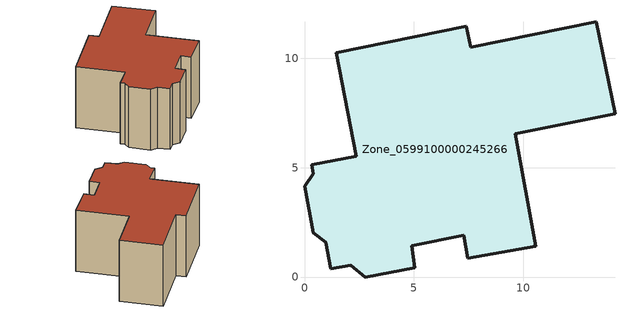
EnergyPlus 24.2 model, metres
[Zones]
Zone_0599100000245266
 floor ground (C_G): 10.57,1.41 7.45,0.87 7.27,1.92 4.91,1.44 5.05,0.42 2.77,0 2.12,0.55 1.21,0.38 0.98,1.59 0.39,2.03 0,4.14 0.39,4.73 0.32,5.14 2.36,5.53 1.46,10.26 7.4,11.46 7.59,10.5 13.34,11.66 14.19,7.47 9.62,6.55 z0
 wall outside (C_F): 14.19,7.47 13.34,11.66 7.59,10.5 7.4,11.46 1.46,10.26 2.36,5.53 0.32,5.14 0.39,4.73 0,4.14 0.39,2.03 0.98,1.59 1.21,0.38 2.12,0.55 2.77,0 5.05,0.42 4.91,1.44 7.27,1.92 7.45,0.87 10.57,1.41 9.62,6.55 14.19,7.47 z0:6.7
 roof outside (C_R): 10.57,1.41 9.62,6.55 14.19,7.47 13.34,11.66 7.59,10.5 7.4,11.46 1.46,10.26 2.36,5.53 0.32,5.14 0.39,4.73 0,4.14 0.39,2.03 0.98,1.59 1.21,0.38 2.12,0.55 2.77,0 5.05,0.42 4.91,1.44 7.27,1.92 7.45,0.87 z6.7
[BUILDING]
Pand.0599100000245266: North Axis=0; Terrain=City; Loads Convergence Tolerance Value=0.04; Temperature Convergence Tolerance Value=0.4; Solar Distribution=FullExterior; Maximum Number of Warmup Days=25; Minimum Number of Warmup Days=1
[Site:Location]
Rotterdam.The.Hague.AP_ZH_NLD Design_Conditions: Latitude=51.96; Longitude=4.45; Time Zone=1; Elevation=-4.5
[SITE:GROUNDTEMPERATURE:BUILDINGSURFACE]
18, 18, 18, 18, 18, 18, 18, 18, 18, 18, 18, 18
[MATERIAL] Thermal Absorptance=0.9; Solar Absorptance=0.7; Visible Absorptance=0.7
Name | Roughness | Thickness | Conductivity | Density | Specific Heat
G.TC.1946 | MediumSmooth | 0.15 | 1 | 540 | 1210
F.TC.1946 | Rough | 0.3 | 0.857143 | 1920 | 840
R.TC.1946 | MediumRough | 0.2 | 0.909091 | 1500 | 1000
[CONSTRUCTION]
C_G: G.TC.1946
C_F: F.TC.1946
C_R: R.TC.1946
[ZONE]
Zone_0599100000245266: Type=1; Multiplier=1; Ceiling Height=Autocalculate; Volume=Autocalculate; Floor Area=autocalculate; Part of Total Floor Area=Yes
[ZONEINFILTRATION:DESIGNFLOWRATE]
Infil_Zone_0599100000245266: Zone or ZoneList or Space or SpaceList=Zone_0599100000245266; Schedule=AlwaysOn; Design Flow Rate Calculation Method=Flow/Area; Flow Rate per Floor Area=0.003; Constant Term Coefficient=1; Temperature Term Coefficient=0; Velocity Term Coefficient=0; Velocity Squared Term Coefficient=0
[HVACTEMPLATE:ZONE:IDEALLOADSAIRSYSTEM]
Zone_0599100000245266: Maximum Heating Supply Air Temperature=50; Minimum Cooling Supply Air Temperature=13; Maximum Heating Supply Air Humidity Ratio=0.0156; Minimum Cooling Supply Air Humidity Ratio=0.0077; Heating Limit=NoLimit; Cooling Limit=NoLimit; Dehumidification Control Type=ConstantSensibleHeatRatio; Cooling Sensible Heat Ratio=0.7; Dehumidification Setpoint=60; Humidification Control Type=None; Humidification Setpoint=30; Outdoor Air Method=None; Outdoor Air Flow Rate per Person=0.00944; Outdoor Air Flow Rate per Zone Floor Area=0; Outdoor Air Flow Rate per Zone=0; Demand Controlled Ventilation Type=None; Outdoor Air Economizer Type=NoEconomizer; Heat Recovery Type=None; Sensible Heat Recovery Effectiveness=0.7; Latent Heat Recovery Effectiveness=0.65
[ZONECONTROL:THERMOSTAT]
ThermostatControl_Zone_0599100000245266: Zone or ZoneList=Zone_0599100000245266; Control Type Schedule=DualSetpointControlType; Control 1=Thermostat_Zone_0599100000245266; Temperature Difference Between Cutout And Setpoint=0
[THERMOSTATSETPOINT:DUALSETPOINT]
Thermostat_Zone_0599100000245266: Heating Setpoint Temperature Schedule=HeatingSetpoint_Zone_0599100000245266; Cooling Setpoint Temperature Schedule=CoolingSetpoint_Zone_0599100000245266
[SCHEDULE:COMPACT]
HeatingSetpoint_Zone_0599100000245266: Through: 12/31, For: AllDays, Until: 24:00, 21
CoolingSetpoint_Zone_0599100000245266: Through: 12/31, For: AllDays, Until: 24:00, 24
DualSetpointControlType: Through: 12/31, For: AllDays, Until: 24:00, 4
AlwaysOn: Through: 12/31, For: AllDays, Until: 24:00, 1
